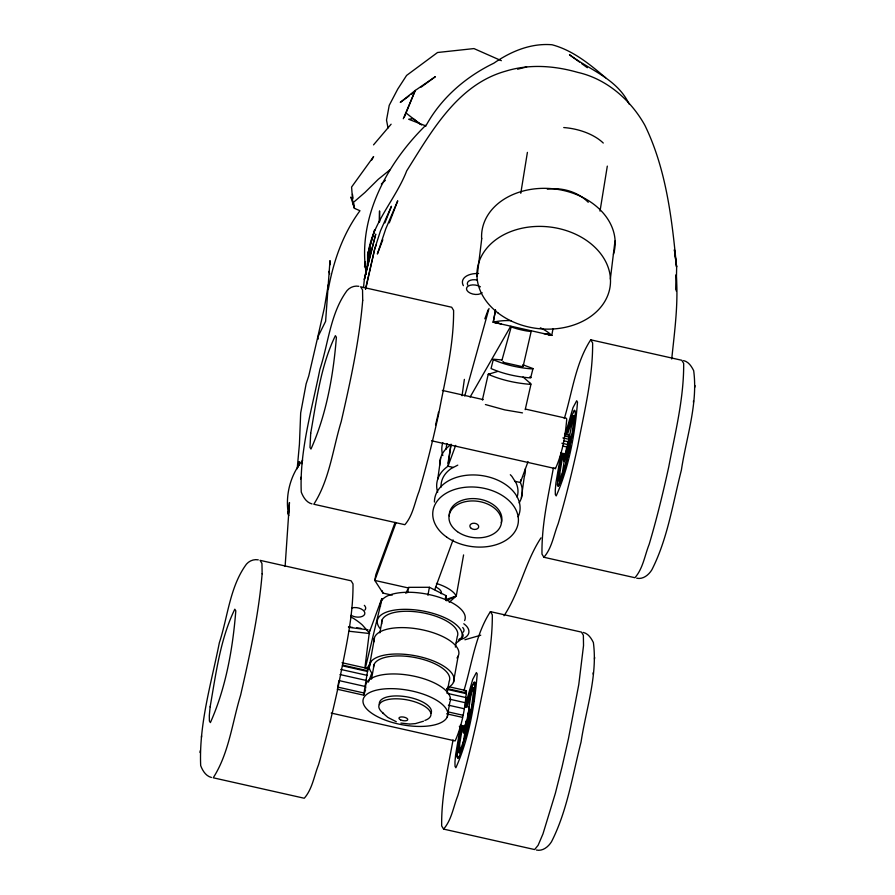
<?xml version="1.0" encoding="UTF-8"?>
<svg xmlns="http://www.w3.org/2000/svg" width="895" height="895" viewBox="0 0 895 895"><rect width="100%" height="100%" fill="white"/><g stroke="black" fill="none" stroke-linecap="round" stroke-linejoin="round"><path stroke-width="1.34" d="M288.626 515.33C284.845 496.188 290.103 475.167 302.711 460.175M379.256 221.803L379.558 210.929L379.648 221.893M676.184 290.942L676.654 266.766L674.394 249.705L676.575 267.023C671.988 218.984 666.249 169.244 644.903 125.356C630.74 99.882 606.575 78.849 577.767 72.383C554.262 65.671 529.247 63.836 505.664 71.164C457.524 84.577 431.58 131.352 406.71 170.844C394.639 202.203 366.502 228.549 367.722 263.991M285.113 566.445L289.454 502.542L288.727 513.394M297.185 468.79L299.433 444.188L300.675 412.975L306.135 383.821L308.753 375.922L317.714 337.247L325.612 321.327L329.986 260.613L330.255 264.663M676.139 289.544L676.195 274.687C678.6 302.902 674.606 331.016 671.731 358.996M367.588 265.021L367.621 254.527L374.681 229.769L367.621 254.527L367.89 263.88M211.41 777.464C205.816 776.054 202.583 770.651 200.681 765.617C198.891 724.1 211.309 683.221 219.331 642.8C227.878 616.823 229.802 586.594 246.494 564.085C249.347 560.762 253.945 559.017 258.275 559.845M311.997 503.919C306.403 502.52 303.17 497.105 301.257 492.071C299.478 450.565 311.885 409.675 319.918 369.266C328.465 343.277 330.389 313.06 347.081 290.551C349.934 287.217 354.532 285.471 358.861 286.31M337.191 689.217L363.661 695.158L367.621 670.713L370.944 661.662M457.949 758.132L459.169 756.633L457.949 758.132L457.155 757.002L457.647 747.526L461.361 725.811M457.155 757.002L457.77 747.56L461.496 725.834M463.632 726.919C460.903 747.325 471.598 707.486 468.633 706.871M331.206 713.069L455.152 740.926C462.021 725.543 465.109 708.113 466.429 691.309L465.993 690.582L448.283 686.61M469.181 707.766L467.067 719.681L464.371 727.814L464.169 726.483M474.35 692.764C477.639 657.344 470.77 726.337 474.473 692.786M571.927 437.744L573.538 428.66L565.495 466.653L561.165 480.828L558.256 486.298L557.462 485.168L557.954 475.692L561.668 453.978M557.462 485.168L558.077 475.726L561.803 454M564.331 457.916C563.481 471.564 572.42 435.015 569.578 435.988L573.18 417.104L574.232 415.817M568.94 434.567C572.073 434.903 561.187 475.704 563.951 455.085M574.657 420.93L575.205 415.056L573.661 428.694M536.418 850.049C542.739 851.413 548.311 846.827 551.477 841.781C567.285 810.803 572.476 775.406 581.068 741.966C585.979 709.321 597.804 675.703 593.374 642.52C591.248 638.202 588.306 633.604 583.283 632.429M636.725 578.215C643.046 579.58 648.618 574.993 651.784 569.947C667.592 538.969 672.783 503.572 681.375 470.132C686.286 437.487 698.111 403.869 693.681 370.687C691.555 366.368 688.613 361.77 683.59 360.595M200.032 752.516L200.2 750.804M300.619 478.97L300.787 477.27M594.493 659.089L594.66 657.377M694.8 387.255L694.967 385.544M201.453 737.234L201.588 735.824M302.04 463.7L302.174 462.279M593.105 674.069L593.24 672.648M693.412 402.235L693.547 400.815M363.504 287.575L364.343 279.464L370.687 248.172L369.68 256.429M364.903 667.894L369.613 630.192M477.124 276.443L481.767 238.394M465.02 729.201L465.959 721.459M610.345 279.072L614.988 241.023M298.606 465.803L299.176 461.663L298.248 467.078M437.744 479.272L440.765 457.636M520.733 479.798L520.353 482.506A43.061 29.792 7.7 0 1 519.134 502.912M521.315 498.056L524.325 476.42M462.044 395.747L464.371 379.39M564.499 455.197L566.714 449.984L569.332 437.118L564.443 436.022M447.97 463.286L451.069 444.166M520.778 193.298L527.401 152.385M466.038 721.046L464.315 731.327L465.076 731.506C466.899 724.67 470.915 712.789 469.271 707.822M462.771 745.736L465.076 731.506L463.845 733.005M468.902 707.889L471.419 692.361L473.925 687.651M600.019 211.108L607.313 166.112M564.622 459.493L566.434 448.339M462.782 746.441L460.735 752.628L467.514 729.257L473.231 700.494M449.223 602.268L456.249 596.059L463.588 554.922M365.496 261.553L364.533 266.9L365.585 263.018M369.87 663.531L374.636 637.139A43.061 17.52 10.4 0 1 426.456 630.762A43.061 17.52 10.4 0 1 456.953 657.993M371.503 679.104L374.144 664.493M379.849 632.866L382.21 619.787M407.639 592.669L408.601 587.333L429.387 587.288L446.359 595.813L445.632 599.818M427.933 595.309L429.387 587.288M447.019 693.312L449.167 681.352A38.664 15.73 10.4 0 0 414.911 657.501A38.664 15.73 10.4 0 0 373.528 667.178M455.354 647.119L457.244 636.658A38.642 15.73 10.4 0 0 421.31 612.538A38.642 15.73 10.4 0 0 381.762 623.882M447.231 716.94A43.038 17.52 10.4 0 0 390.813 688.647A43.038 17.52 10.4 0 0 378.182 717.029A43.038 17.52 10.4 0 0 447.231 716.94L449.849 702.239A43.038 17.52 10.4 0 0 409.82 675.367A43.038 17.52 10.4 0 0 365.775 688.009M453.441 682.314L458.206 655.923M328.264 284.655L324.471 307.377L317.714 337.247L318.318 339.015M495.517 310.14L493.234 322.234L551.756 335.39L553.054 328.599M495.561 310.006L493.234 322.234L501.357 323.956M565.718 452.098L561.199 479.921M328.275 289.532C333.365 261.463 342.875 233.852 359.98 210.728L354.487 208.367L350.818 197.113L352.339 199.384M337.941 685.783L338.992 680.58L365.462 686.532M437.979 414.777L438.505 412.181M453.049 739.941C447.869 768.346 441.19 796.942 441.683 825.962L443.584 829.094L534.628 849.556L538.119 845.283L542.974 833.894L555.359 793.294L562.049 766.847L568.459 738.632L578.774 684.563L583.529 645.575L583.361 635.249L581.459 632.105L490.415 611.643C475.279 634.902 471.978 664.135 464.002 690.392M460.455 726.595L455.656 754.507L454.962 761.869L455.04 766.388L455.868 767.765C468.868 738.677 474.697 705.719 477.203 673.957L476.375 672.581L472.717 679.439L465.02 706.211M461.641 726.829L458.799 743.723L458.956 752.84C467.884 732.86 471.889 710.216 473.612 688.389L473.041 687.449L470.524 692.159L466.138 707.016M462.525 727.031L459.694 743.924L459.84 753.031M465.187 738.487L471.754 709.601M553.356 468.107C548.188 496.512 541.497 525.108 541.99 554.128L543.891 557.261L634.935 577.722C643.046 568.459 644.724 555.459 649.166 544.328C656.773 518.764 663.05 492.843 668.766 466.798C675.166 432.654 683.97 398.353 683.668 363.415L681.777 360.271L590.722 339.809C575.586 363.068 572.285 392.301 564.309 418.558M560.762 454.761L555.963 482.673L555.28 490.035L555.347 494.555L556.187 495.931C569.175 466.843 575.004 433.885 577.51 402.123L576.682 400.747L573.024 407.605L565.651 433.09M562.194 453.787L559.106 471.889L559.263 481.007C568.191 461.026 572.196 438.382 573.919 416.555L573.348 415.616L572.297 416.902L567.117 432.531M563.078 453.989L560.001 472.09L560.158 481.197M365.451 289.085L374.815 248.519L380.476 230.832L391.462 206.242L384.906 222.9M365.708 289.018L374.815 248.519L376.336 244.671M482.383 400.02L488.211 374.3L497.34 371.548M522.848 364.757L532.984 368.572L530.645 377.925C517.198 376.94 503.404 373.965 491.053 368.539L493.391 359.186L501.815 359.958M525.208 409.653L531.037 383.933L523.049 377.019M437.677 416.085L435.563 424.98M523.217 365.932L531.227 331.172A10.841 0.929 13.1 0 1 530.243 331.418L526.819 330.993A10.125 0.861 13.1 0 1 516.773 328.733L512.824 327.503A10.841 0.929 13.1 0 1 511.269 326.44M365.384 667.894L382.008 598.923M465.601 707.106L471.385 687.684L474.294 682.214L471.251 687.651L469.327 693.871M467.022 707.218L471.419 692.361L470.524 692.159M566.244 433.952L571.692 415.851L567.374 430.025M558.256 486.298L563.089 474.607L570.07 447.567M464.729 396.004L489.017 308.473M501.95 360.226L511.28 326.664M568.001 432.732L573.18 417.104L572.297 416.902M463.252 729.582L464.326 726.046M467.917 714.288L468.991 710.764M395.109 522.333L375.844 574.635L374.781 580.419L383.004 593.105L392.178 595.164M395.993 522.803L374.781 580.419L408.802 588.06M381.695 598.822L369.199 632.754L362.363 625.012A61.8 34.469 9.2 0 0 352.91 618.042A18.739 10.449 9.2 0 1 350.806 617.125M484.833 318.833L488.211 309.67M363.661 695.158L365.574 689.944M368.46 682.124L371.828 672.995A43.061 17.52 10.4 0 1 415.649 655.822A43.061 17.52 10.4 0 1 448.082 687.573M455.667 445.374L447.981 466.239A43.061 29.792 7.7 0 0 437.677 492.25M434.757 589.637L453.071 539.886M528.039 461.641L520.353 482.506L515.017 481.309M567.799 442.611L568.616 440.407M566.848 447.209L568.918 441.593M403.287 118.755L415.258 90.451L435.35 76.69L421.109 87.139M382.825 239.748L377.366 254.023L385.756 228.874L397.727 200.816L389.28 222.877M404.361 117.133L415.258 90.451L400.278 102.41L409.049 95.978M571.569 415.817L574.601 410.38L573.382 411.868M459.034 756.611L460.858 752.661M405.882 593.441L407.516 589.771M445.274 598.263L446.359 595.813M371.559 160.239L373.607 156.58L351.59 187.044L352.798 202.964L354.487 208.367L353.749 203.288M470.121 397.033L510.653 326.373M540.994 537.861C525.029 562.015 519.984 591.64 504.03 615.749M366.782 668.565L369.937 664.045M532.984 368.572L532.682 368.975C519.223 367.99 505.44 365.026 493.078 359.6M431.513 440.765L555.448 468.622C562.328 453.239 565.405 435.809 566.736 419.005L566.3 418.278L525.432 409.093M543.891 557.261C551.991 547.997 553.669 534.997 558.111 523.855C565.718 498.302 571.994 472.37 577.722 446.336C584.111 412.181 592.915 377.88 592.624 342.942L590.722 339.809M465.176 691.578L465.993 690.582M468.51 707.643L469.159 707.509M443.584 829.094C451.684 819.831 453.362 806.831 457.804 795.689C465.411 770.136 471.687 744.204 477.415 718.17C483.803 684.015 492.608 649.714 492.306 614.775L490.415 611.643M373.528 144.878L391.115 124.204M367.174 668.867L369.948 665.779M381.315 184.023L385.387 180.275M352.798 202.964L364.992 192.425L378.249 179.324L389.873 169.905M411.241 94.367L413.434 92.767M457.781 465.131L451.203 468.532A38.664 26.749 7.7 0 0 441.078 487.16M446.281 600.746L456.249 596.059A32.645 13.291 10.4 0 0 436.458 583.45M423.514 721.213L415.381 723.619L410.044 724.044M445.732 599.56L456.249 596.059M464.919 639.768L480.749 635.204M517.59 69.206L526.629 66.968M413.199 118.543L408.668 119.248L426.054 126.016M547.326 189.158C561.881 187.167 577.834 191.731 588.25 202.27M488.547 373.864L490.315 373.786M409.272 724.021L400.949 723.071M522.49 412.886L504.724 409.876L485.403 404.54M498.604 322.737L493.234 322.234A40.353 19.835 9.8 0 1 511.045 320.667M348.412 626.947L352.54 627.417M356.669 627.876L360.797 628.335M349.184 631.255L369.635 633.526M348.603 627.328L368.002 629.789M442.354 390.421L483.21 399.606M564.588 433.448L569.466 434.545M564.6 434.366L569.488 435.462M562.91 437.923L569.019 439.3M563.682 440.754L568.56 441.85M561.892 443.238L568.001 444.614M562.541 446.034L567.43 447.131M560.617 452.87L565.506 453.966M453.317 467.436L447.981 466.239L450.99 444.602A43.061 29.792 7.7 0 0 439.714 465.355M342.047 662.725L369.288 668.845M342.472 665.052L367.621 670.713M446.605 688.456L466.452 692.92M342.483 665.835L367.632 671.485M446.616 689.24L466.463 693.703M340.805 669.438L367.263 675.378M447.578 693.435L466.105 697.597M340.055 674.562L366.525 680.513M449.491 699.163L465.366 702.732M448.417 705.182L464.304 708.75M337.672 687.08L364.142 693.032M448.417 711.972L462.983 715.25M446.616 713.807L462.491 717.376M460.31 725.174L465.199 726.27M459.303 726.315L464.192 727.411M461.462 748.13L462.357 748.321M543.757 333.511L551.756 335.39A40.353 19.835 9.8 0 0 540.367 327.794M547.785 334.249L551.756 335.39L547.841 334.193M396.306 721.717L387.882 717.443L382.769 713.013M501.357 60.692L473.958 48.576L437.543 52.503L406.598 75.426L397.749 89.075L389.224 105.341L386.506 120.064L388.027 127.974M529.907 376.795L530.959 377.511M529.907 383.161L530.701 384.369C516.27 383.317 501.468 380.129 488.211 374.3M579.524 62.046L569.477 54.74C590.264 70.213 617.337 79.028 629.14 104.088M581.761 63.668L587.344 67.729M412.998 118.498L421.623 124.987M405.58 112.602L419.654 123.857M605.658 77.764C589.548 64.104 572.834 50.321 552.014 44.75C530.88 43.005 510.944 51.373 493.85 63.187C466.205 76.578 441.895 97.354 426.736 124.338C387.524 162.286 356.836 217.933 366.312 274.015M574.478 410.346L575.272 411.476L575.328 415.079M569.242 435.306L569.488 436.917M555.012 467.895L555.448 468.622M474.171 682.18L474.954 683.31M382.053 590.644L383.004 593.105M328.946 271.42L329.696 273.814M287.619 511.727L288.693 515.565M352.473 194.405L353.022 198.209M481.622 238.394A66.98 51.138 6.6 0 1 554.732 188.968A66.98 51.138 6.6 0 1 613.467 254.337M380.52 606.34A43.038 17.52 10.4 0 1 424.566 593.687A43.038 17.52 10.4 0 1 464.628 620.571M379.872 628.29A43.038 17.52 10.4 0 1 423.715 611.151A43.038 17.52 10.4 0 1 456.148 642.878M436.089 587.131A15.092 6.142 10.4 0 1 441.213 593.754M374.132 641.693A43.061 17.52 10.4 0 1 374.2 638.213M351.97 607.918A8.379 4.676 9.2 0 1 363.057 610.133A8.379 4.676 9.2 0 1 362.296 616.398A8.379 4.676 9.2 0 1 351.075 615.29M462.793 633.928A8.379 4.676 9.2 0 1 459.303 638.929M383.586 713.449A26.425 10.751 10.4 0 1 388.083 699.51A26.425 10.751 10.4 0 1 423.301 705.473A26.425 10.751 10.4 0 1 424.879 720.43M364.321 605.344A8.379 4.676 9.2 0 1 364.847 610.11M462.726 627.54A8.379 4.676 9.2 0 1 463.062 632.284M463.789 623.77A18.739 10.449 9.2 0 1 458.531 639.936M379.446 704.566A26.425 10.751 10.4 0 1 406.487 696.802A26.425 10.751 10.4 0 1 431.088 713.304M510.318 474.719A38.563 26.682 7.7 0 1 511.951 476.476L516.18 483.132A38.664 26.749 7.7 0 1 517.097 497.105M525.343 468.7A43.061 29.792 7.7 0 1 524.392 476.431M434.422 502.028A43.038 29.77 7.7 0 1 483.747 475.883A43.038 29.77 7.7 0 1 518.115 516.851M482.136 292.687A8.379 4.676 9.2 0 1 470.3 293.157A8.379 4.676 9.2 0 1 468.208 286.076A8.379 4.676 9.2 0 1 480.414 286.836M467.693 285.046A8.379 4.676 9.2 0 1 477.438 280.113M449.301 516.012A26.425 18.28 7.7 0 1 477.863 498.907A26.425 18.28 7.7 0 1 501.256 522.814M463.375 285.662A18.739 10.449 9.2 0 1 478.59 273.523M503.135 361.614A10.841 0.929 13.1 0 0 504.69 362.676L522.098 366.592A10.841 0.929 13.1 0 0 522.557 365.988M442.824 455.6A43.038 29.77 7.7 0 1 442.812 442.622M446.18 449.111A38.642 26.727 7.7 0 1 447.086 443.584M563.738 127.549A44.526 24.836 9.2 0 1 603.275 143.043M210.124 706.815L209.307 715.586L209.396 720.967L210.381 722.612C225.864 687.953 232.812 648.674 235.799 610.826L234.803 609.193C220.136 639.298 215.963 673.98 210.124 706.815M262.134 573.796C258.711 614.775 249.761 655.05 240.643 695.079C232.219 722.589 228.975 753.31 213.223 777.789L304.278 798.25C312.377 788.987 314.067 775.976 318.497 764.845C326.116 739.292 332.392 713.36 338.109 687.326C344.497 653.171 353.301 618.87 353.01 583.932L351.108 580.799L260.065 560.337L261.955 563.47L262.134 573.796M310.699 433.269L309.983 447.433L310.968 449.066C326.451 414.419 333.399 375.139 336.386 337.292L335.39 335.659C320.723 365.753 316.55 400.445 310.699 433.269M362.71 300.261C359.298 341.241 350.348 381.516 341.23 421.534C332.806 449.044 329.561 479.765 313.809 504.243L404.864 524.705C412.964 515.453 414.653 502.442 419.084 491.31C426.691 465.747 432.967 439.825 438.695 413.781C445.083 379.637 453.888 345.336 453.597 310.397L451.695 307.253L360.64 286.792L362.542 289.935L362.71 300.261M368.113 263.723L364.343 279.464L375.721 234.143L368.113 263.723M498.179 313.093A66.98 51.138 6.6 0 0 608.813 292.385A66.98 51.138 6.6 0 0 524.202 227.789A66.98 51.138 6.6 0 0 498.179 313.093M400.546 719.849A4.453 1.812 10.4 0 0 407.695 719.837A4.453 1.812 10.4 0 0 401.855 716.906A4.453 1.812 10.4 0 0 400.546 719.849M446.65 537.078A43.038 29.77 7.7 0 0 517.399 526.439A43.038 29.77 7.7 0 0 462.693 487.607A43.038 29.77 7.7 0 0 446.65 537.078M457.49 531.697A26.425 18.28 7.7 0 0 500.931 525.164A26.425 18.28 7.7 0 0 467.335 501.323A26.425 18.28 7.7 0 0 457.49 531.697M471.285 528.408A4.453 3.088 7.7 0 0 478.612 527.312A4.453 3.088 7.7 0 0 472.952 523.284A4.453 3.088 7.7 0 0 471.285 528.408"/></g></svg>
